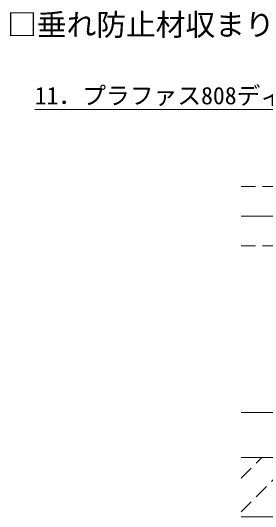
# Model space of a CAD drawing. Units: millimetres on the paper, enlarged 50 times, with parts at other scales. Extents: x -9752 to 9748, y -6991 to 6878.
# Drawn here: x 5011 to 6087, y -4609 to -2476 of the extents above; entities that cross this region are included whole.
import ezdxf
from ezdxf.enums import TextEntityAlignment as Align

# ---------------------------------------------------------------- set-up
doc = ezdxf.new("R2010")
doc.units = ezdxf.units.MM
doc.header["$LTSCALE"] = 50
doc.linetypes.add('CHAIN1', pattern=[8, 5, -1, 1, -1])
doc.linetypes.add('DASHED1', pattern=[1.8, 1.2, -0.6])
for name, color, linetype, lineweight in [('4-0_中心線', 4, 'CHAIN1', 9), ('4-1_中線', 7, 'Continuous', 18), ('4-6_文字', 7, 'Continuous', 18), ('4-8_隠線', 4, 'DASHED1', 9), ('F-6_文字', 7, 'Continuous', 18)]:
    doc.layers.add(name, color=color, linetype=linetype, lineweight=lineweight)
doc.styles.add('ＭＳ ゴシック', font='')
doc.styles.get('ＭＳ ゴシック').set_extended_font_data('MS Gothic')

msp = doc.modelspace()

# ---------------------------------------------------------------- linework, layer by layer
at = {"layer": '4-0_中心線'}
msp.add_line((5982.72, -3342.62), (8243.11, -3342.62), dxfattribs=at)
at = {"layer": '4-1_中線', "linetype": 'DASHED1'}
for p, q in [((5982.72, -3217.62), (8243.11, -3217.62)), ((5982.72, -3467.62), (8243.11, -3467.62))]:
    msp.add_line(p, q, dxfattribs=at)
at = {"layer": '4-1_中線'}
for p, q in [((5982.72, -4168.83), (8243.11, -4168.83)), ((5982.72, -4358.83), (8243.11, -4358.83))]:
    msp.add_line(p, q, dxfattribs=at)
at = {"layer": '4-6_文字'}
for p, q in [((6964.23, -2893.98), (5114.23, -2893.98)), ((5982.72, -4608.83), (8243.11, -4608.83))]:
    msp.add_line(p, q, dxfattribs=at)
at = {"layer": '4-8_隠線'}
for p, q in [((5982.72, -4587.69), (6211.58, -4358.83)), ((5982.72, -4446.27), (6070.16, -4358.83))]:
    msp.add_line(p, q, dxfattribs=at)
at = {"layer": '4-8_隠線', "linetype": 'Continuous'}
msp.add_line((5982.72, -4608.83), (8243.11, -4608.83), dxfattribs=at)

# ---------------------------------------------------------------- texts
at = {"layer": '4-6_文字', "color": 4, "style": 'ＭＳ ゴシック'}
msp.add_text('11．プラファス808ディスク（直径80mm）', height=73.31, dxfattribs=at).set_placement((5114.23, -2893.98), align=Align.BOTTOM_LEFT)
at = {"layer": 'F-6_文字', "color": 4, "style": 'ＭＳ ゴシック'}
msp.add_text('□垂れ防止材収まり（斜視図Ｄ部）', height=91.64, dxfattribs=at).set_placement((4998.33, -2610), align=Align.BOTTOM_LEFT)

doc.saveas('drawing.dxf')
